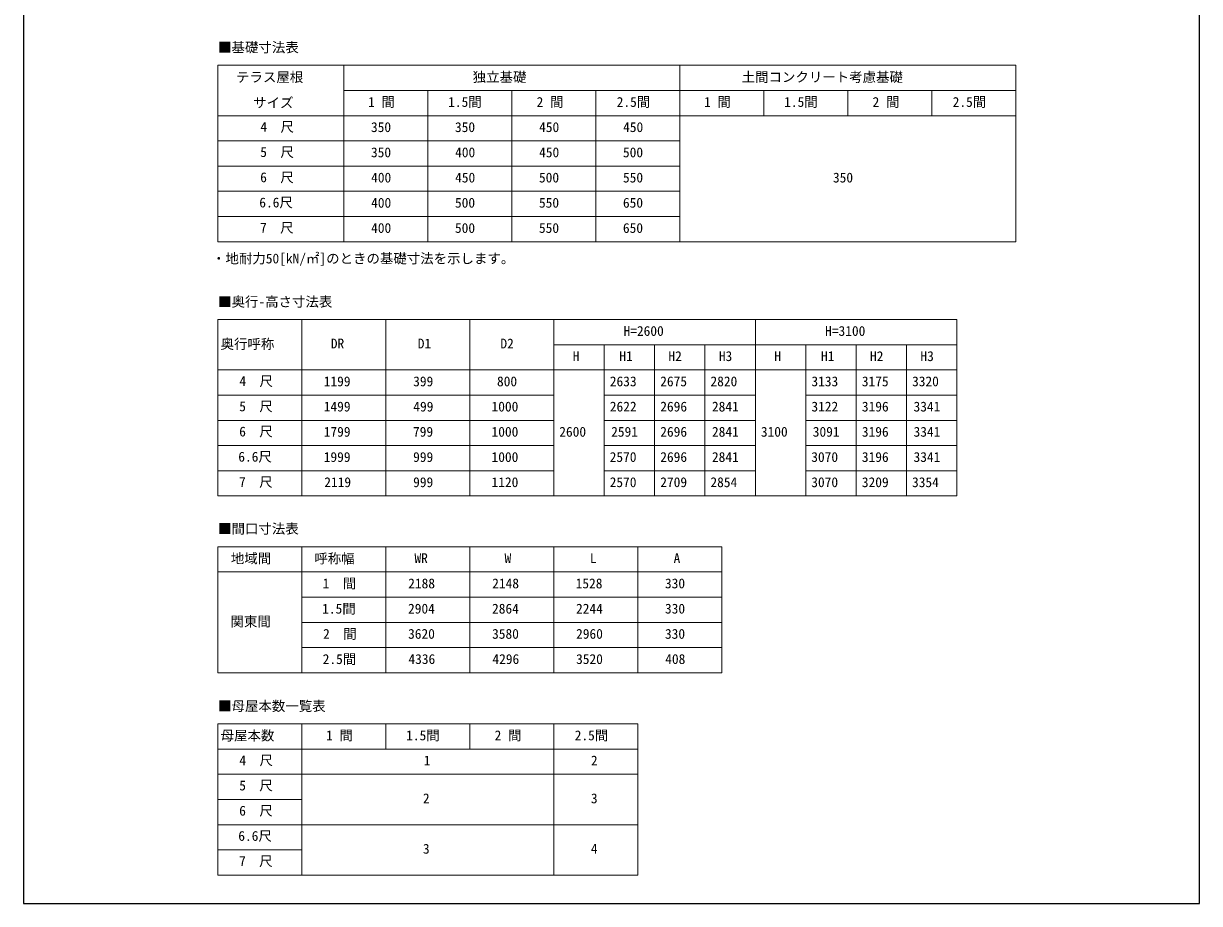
# Model space of a CAD drawing. Units: millimetres, scale not verified. Extents: x -7000 to 7000, y -10401 to 10355.
# Drawn here: x -7000 to 7000, y -10401 to 69 of the extents above; entities that cross this region are included whole.
import ezdxf
from ezdxf.enums import TextEntityAlignment as Align

# ---------------------------------------------------------------- set-up
doc = ezdxf.new("R2010")
doc.units = ezdxf.units.MM
doc.header["$LTSCALE"] = 50
doc.layers.add('0-1_TABLE1', color=7, linetype='Continuous', lineweight=18)
doc.layers.add('0-2_USER1', color=3, linetype='Continuous')
doc.layers.add('0-8_YKK_ZWAK', color=7, linetype='Continuous')
doc.styles.add('ＭＳ ゴシック', font='')
doc.styles.get('ＭＳ ゴシック').set_extended_font_data('MS Gothic')

msp = doc.modelspace()

# ---------------------------------------------------------------- linework, layer by layer
at = {"layer": '0-1_TABLE1'}
for p, q in [((-4687.18, -427.66), (4812.82, -427.66)), ((-4687.18, -427.66), (-4687.18, -2527.66)), ((-3187.18, -427.66), (-3187.18, -2527.66)), ((812.82, -427.66), (812.82, -2527.66)), ((4812.82, -427.66), (4812.82, -2527.66)), ((-3187.18, -727.66), (4812.82, -727.66)), ((-2187.18, -727.66), (-2187.18, -2527.66)), ((-1187.18, -727.66), (-1187.18, -2527.66)), ((-187.18, -727.66), (-187.18, -2527.66)), ((1812.82, -727.66), (1812.82, -1027.66)), ((2812.82, -727.66), (2812.82, -1027.66)), ((3812.82, -727.66), (3812.82, -1027.66)), ((-4687.18, -1027.66), (4812.82, -1027.66)), ((-4687.18, -1327.66), (812.82, -1327.66)), ((-4687.18, -1627.66), (812.82, -1627.66)), ((-4687.18, -1927.66), (812.82, -1927.66)), ((-4687.18, -2227.66), (812.82, -2227.66)), ((-4687.18, -2527.66), (4812.82, -2527.66)), ((-4687.18, -3452.66), (4112.82, -3452.66)), ((-4687.18, -3452.66), (-4687.18, -5552.66)), ((-3687.18, -3452.66), (-3687.18, -5552.66)), ((-2687.18, -3452.66), (-2687.18, -5552.66)), ((-1687.18, -3452.66), (-1687.18, -5552.66)), ((-687.18, -3452.66), (-687.18, -5552.66)), ((1712.82, -3452.66), (1712.82, -5552.66)), ((4112.82, -3452.66), (4112.82, -5552.66)), ((-687.18, -3752.66), (4112.82, -3752.66)), ((-87.18, -3752.66), (-87.18, -5552.66)), ((512.82, -3752.66), (512.82, -5552.66)), ((1112.82, -3752.66), (1112.82, -5552.66)), ((2312.82, -3752.66), (2312.82, -5552.66)), ((2912.82, -3752.66), (2912.82, -5552.66)), ((3512.82, -3752.66), (3512.82, -5552.66)), ((-4687.18, -4052.66), (4112.82, -4052.66)), ((-4687.18, -4352.66), (-687.18, -4352.66)), ((-87.18, -4352.66), (1712.82, -4352.66)), ((2312.82, -4352.66), (4112.82, -4352.66)), ((-4687.18, -4652.66), (-687.18, -4652.66)), ((-87.18, -4652.66), (1712.82, -4652.66)), ((2312.82, -4652.66), (4112.82, -4652.66)), ((-4687.18, -4952.66), (-687.18, -4952.66)), ((-87.18, -4952.66), (1712.82, -4952.66)), ((2312.82, -4952.66), (4112.82, -4952.66)), ((-4687.18, -5252.66), (-687.18, -5252.66)), ((-87.18, -5252.66), (1712.82, -5252.66)), ((2312.82, -5252.66), (4112.82, -5252.66)), ((-4687.18, -5552.66), (4112.82, -5552.66)), ((-4687.18, -6156.83), (1312.82, -6156.83)), ((-4687.18, -6156.83), (-4687.18, -7656.83)), ((-3687.18, -6156.83), (-3687.18, -7656.83)), ((-2687.18, -6156.83), (-2687.18, -7656.83)), ((-1687.18, -6156.83), (-1687.18, -7656.83)), ((-687.18, -6156.83), (-687.18, -7656.83)), ((312.82, -6156.83), (312.82, -7656.83)), ((1312.82, -6156.83), (1312.82, -7656.83)), ((-4687.18, -6456.83), (1312.82, -6456.83)), ((-3687.18, -6756.83), (1312.82, -6756.83)), ((-3687.18, -7056.83), (1312.82, -7056.83)), ((-3687.18, -7356.83), (1312.82, -7356.83)), ((-4687.18, -7656.83), (1312.82, -7656.83)), ((-4687.18, -8264.14), (312.82, -8264.14)), ((-4687.18, -8264.14), (-4687.18, -10064.14)), ((-3687.18, -8264.14), (-3687.18, -10064.14)), ((-2687.18, -8264.14), (-2687.18, -8564.14)), ((-1687.18, -8264.14), (-1687.18, -8564.14)), ((-687.18, -8264.14), (-687.18, -10064.14)), ((312.82, -8264.14), (312.82, -10064.14)), ((-4687.18, -8564.14), (312.82, -8564.14)), ((-4687.18, -8864.14), (312.82, -8864.14)), ((-4687.18, -9164.14), (-3687.18, -9164.14)), ((-4687.18, -9464.14), (312.82, -9464.14)), ((-4687.18, -9764.14), (-3687.18, -9764.14)), ((-4687.18, -10064.14), (312.82, -10064.14))]:
    msp.add_line(p, q, dxfattribs=at)
at = {"layer": '0-8_YKK_ZWAK'}
msp.add_line((-7000, 9998.9), (-7000, -10401.1), dxfattribs=at)
msp.add_lwpolyline([(-7000, -10401.1), (7000, -10401.1), (7000, 9998.9)], dxfattribs=at)

# ---------------------------------------------------------------- texts
at = {"layer": '0-1_TABLE1', "style": 'ＭＳ ゴシック'}
for s, p in [('テラス屋根', (-4469.91, -662.96)), ('独立基礎', (-1652.63, -661.75)), ('土間コンクリート考慮基礎', (1549.64, -661.75)), ('サイズ', (-4265.82, -966.9)), ('1 間', (-2898.09, -958.11)), ('1.5間', (-1944.45, -958.11)), ('2 間', (-891.73, -958.11)), ('2.5間', (61.91, -958.11)), ('1 間', (1101.91, -958.11)), ('1.5間', (2055.55, -958.11)), ('2 間', (3108.27, -958.11)), ('2.5間', (4061.91, -958.11)), ('4  尺', (-4179.91, -1254.48)), ('350', (-2863.54, -1257.66)), ('350', (-1863.54, -1257.66)), ('450', (-861.73, -1257.66)), ('450', (138.27, -1257.66)), ('5  尺', (-4181.73, -1554.48)), ('350', (-2863.54, -1557.66)), ('400', (-1861.73, -1557.66)), ('450', (-861.73, -1557.66)), ('500', (136.46, -1557.66)), ('6  尺', (-4182.18, -1854.48)), ('400', (-2861.73, -1857.66)), ('450', (-1861.73, -1857.66)), ('500', (-863.54, -1857.66)), ('550', (136.46, -1857.66)), ('350', (2636.46, -1857.66)), ('6.6尺', (-4193.09, -2154.48)), ('400', (-2861.73, -2157.66)), ('500', (-1863.54, -2157.66)), ('550', (-863.54, -2157.66)), ('650', (136, -2157.66)), ('7  尺', (-4183.54, -2454.48)), ('400', (-2861.73, -2457.66)), ('500', (-1863.54, -2457.66)), ('550', (-863.54, -2457.66)), ('650', (136, -2457.66)), ('H=2600', (143.27, -3682.66)), ('H=3100', (2543.27, -3682.66)), ('奥行呼称', (-4654, -3837.66)), ('DR', (-3341.73, -3832.66)), ('D1', (-2306.73, -3832.66)), ('D2', (-1322.63, -3832.66)), ('H', (-461.73, -3982.66)), ('H1', (93.73, -3982.66)), ('H2', (677.82, -3982.66)), ('H3', (1277.82, -3982.66)), ('H', (1938.27, -3982.66)), ('H1', (2493.73, -3982.66)), ('H2', (3077.82, -3982.66)), ('H3', (3677.82, -3982.66)), ('4  尺', (-4429.91, -4279.48)), ('1199', (-3425.82, -4282.66)), ('399', (-2361.27, -4282.66)), ('800', (-1363.09, -4282.66)), ('2633', (-19.91, -4282.66)), ('2675', (580.09, -4282.66)), ('2820', (1178.27, -4282.66)), ('3133', (2380.09, -4282.66)), ('3175', (2980.09, -4282.66)), ('3320', (3578.27, -4282.66)), ('5  尺', (-4431.73, -4579.48)), ('1499', (-3425.82, -4582.66)), ('499', (-2359.45, -4582.66)), ('1000', (-1428.09, -4582.66)), ('2622', (-19.91, -4582.66)), ('2696', (580.55, -4582.66)), ('2841', (1196, -4582.66)), ('3122', (2380.09, -4582.66)), ('3196', (2980.55, -4582.66)), ('3341', (3596, -4582.66)), ('6  尺', (-4432.18, -4879.48)), ('1799', (-3425.82, -4882.66)), ('799', (-2363.09, -4882.66)), ('1000', (-1428.09, -4882.66)), ('2600', (-621.73, -4882.66)), ('2591', (-4, -4882.66)), ('2696', (580.55, -4882.66)), ('2841', (1196, -4882.66)), ('3100', (1778.27, -4882.66)), ('3091', (2396, -4882.66)), ('3196', (2980.55, -4882.66)), ('3341', (3596, -4882.66)), ('6.6尺', (-4443.09, -5179.48)), ('1999', (-3425.82, -5182.66)), ('999', (-2361.73, -5182.66)), ('1000', (-1428.09, -5182.66)), ('2570', (-21.73, -5182.66)), ('2696', (580.55, -5182.66)), ('2841', (1196, -5182.66)), ('3070', (2378.27, -5182.66)), ('3196', (2980.55, -5182.66)), ('3341', (3596, -5182.66)), ('7  尺', (-4433.54, -5479.48)), ('2119', (-3419.45, -5482.66)), ('999', (-2361.73, -5482.66)), ('1120', (-1428.09, -5482.66)), ('2570', (-21.73, -5482.66)), ('2709', (580.55, -5482.66)), ('2854', (1177.82, -5482.66)), ('3070', (2378.27, -5482.66)), ('3209', (2980.55, -5482.66)), ('3354', (3577.82, -5482.66)), ('地域間', (-4531.27, -6389.1)), ('呼称幅', (-3538.09, -6390.47)), ('WR', (-2345.82, -6386.83)), ('W', (-1273.54, -6386.83)), ('L', (-257.63, -6386.83)), ('A', (739.18, -6386.83)), ('1\u3000間', (-3439.91, -6687.28)), ('2188', (-2420.36, -6686.83)), ('2148', (-1420.36, -6686.83)), ('1528', (-426.73, -6686.83)), ('330', (636.46, -6686.83)), ('1.5間', (-3444.45, -6987.28)), ('2904', (-2422.18, -6986.83)), ('2864', (-1422.18, -6986.83)), ('2244', (-422.18, -6986.83)), ('330', (636.46, -6986.83)), ('関東間', (-4535.82, -7140.01)), ('2\u3000間', (-3433.54, -7287.28)), ('3620', (-2421.73, -7286.83)), ('3580', (-1421.73, -7286.83)), ('2960', (-421.73, -7286.83)), ('330', (636.46, -7286.83)), ('2.5間', (-3438.09, -7587.28)), ('4336', (-2417.63, -7586.83)), ('4296', (-1417.63, -7586.83)), ('3520', (-421.73, -7586.83)), ('408', (639.64, -7586.83)), ('母屋本数', (-4653.54, -8496.87)), ('1 間', (-3398.09, -8494.6)), ('1.5間', (-2444.45, -8494.6)), ('2 間', (-1391.73, -8494.6)), ('2.5間', (-438.09, -8494.6)), ('4  尺', (-4429.91, -8790.96)), ('1', (-2235.82, -8794.14)), ('2', (-245.36, -8794.14)), ('5  尺', (-4431.73, -9090.96)), ('2', (-2245.36, -9244.14)), ('3', (-245.36, -9244.14)), ('6  尺', (-4432.18, -9390.96)), ('6.6尺', (-4443.09, -9690.96)), ('3', (-2245.36, -9844.14)), ('4', (-245.82, -9844.14)), ('7  尺', (-4433.54, -9990.96))]:
    msp.add_text(s, height=117.3, dxfattribs=at).set_placement(p, align=Align.BOTTOM_LEFT)
at = {"layer": '0-2_USER1', "style": 'ＭＳ ゴシック'}
for s, p in [('■基礎寸法表', (-4683.57, -308.45)), ('・地耐力50[kN/㎡]のときの基礎寸法を示します。', (-4755.57, -2820.65)), ('■奥行-高さ寸法表', (-4683.57, -3335.28)), ('■間口寸法表', (-4683.57, -6035.81)), ('■母屋本数一覧表', (-4683.57, -8145.85))]:
    msp.add_text(s, height=117.3, dxfattribs=at).set_placement(p, align=Align.BOTTOM_LEFT)

doc.saveas('drawing.dxf')
